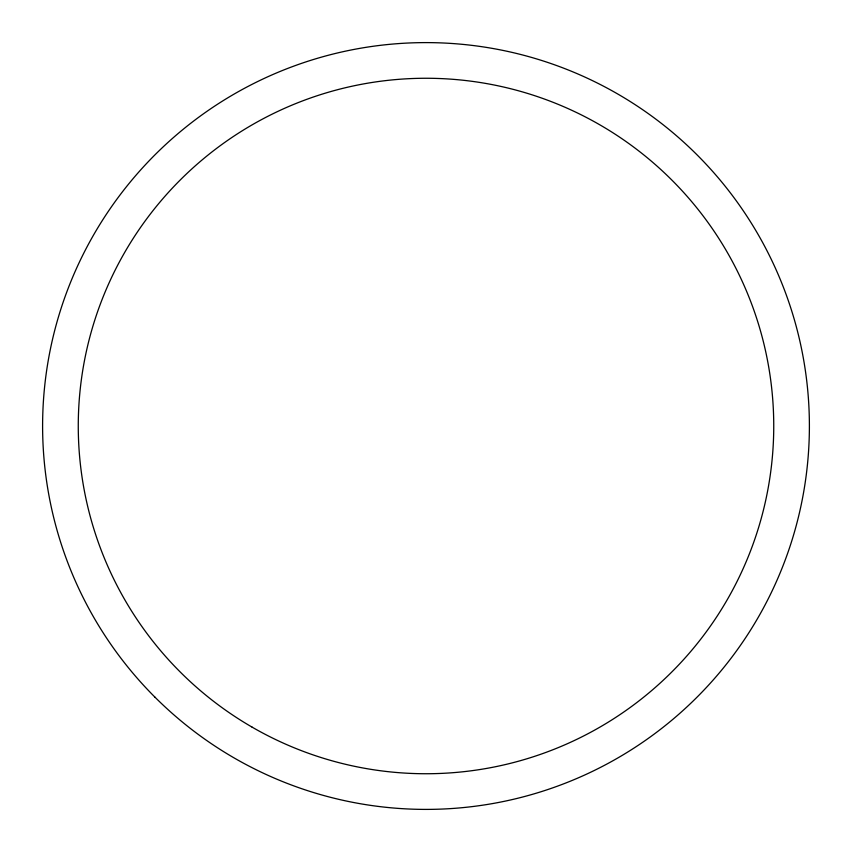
<?xml version="1.0" encoding="UTF-8"?>
<svg xmlns="http://www.w3.org/2000/svg" width="852" height="852" viewBox="0 0 852 852"><rect width="100%" height="100%" fill="white"/><g stroke="black" fill="none" stroke-linecap="round" stroke-linejoin="round"><path stroke-width="1.28" d="M154.894 697.106A383.4 383.4 0 0 0 796.332 525.226A383.4 383.4 0 0 0 326.774 55.668A383.4 383.4 0 0 0 154.894 697.106M252.128 727.15A347.744 347.744 0 0 0 773.744 426A347.744 347.744 0 0 0 252.128 124.85A347.744 347.744 0 0 0 252.128 727.15"/></g></svg>
